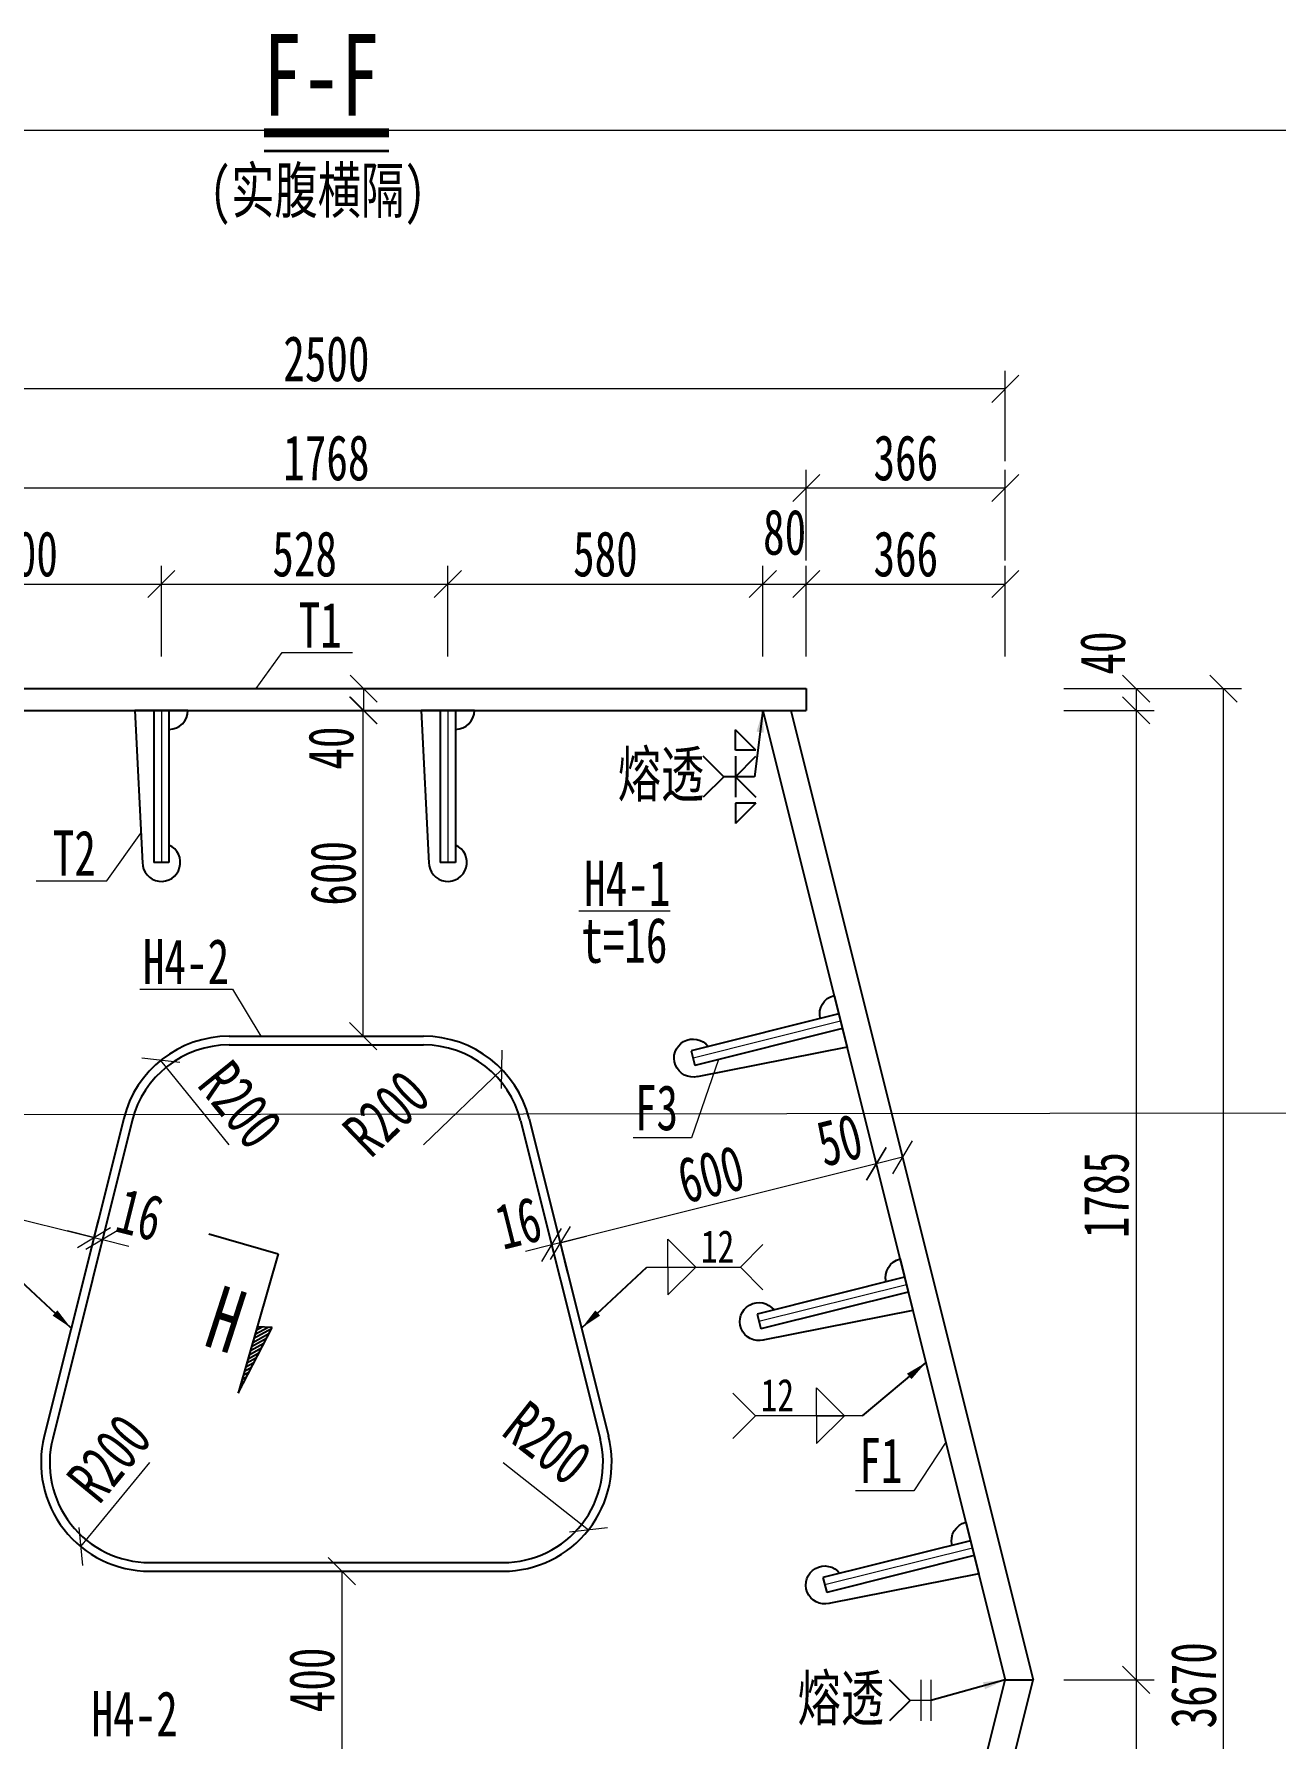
# Model space of a CAD drawing. Header units: millimetres. Extents: x -411717 to -116098, y 0 to 693159.
# Drawn here: x -180903 to -178617, y 370109 to 373248 of the extents above; entities that cross this region are included whole.
import ezdxf
from ezdxf.enums import TextEntityAlignment as Align

# ---------------------------------------------------------------- set-up
doc = ezdxf.new("R2010")
doc.units = ezdxf.units.MM
doc.header["$LTSCALE"] = 2
doc.header["$PDMODE"] = 3
doc.header["$PDSIZE"] = -10
doc.layers.get('Defpoints').update_dxf_attribs({"color": 8, "lineweight": 9})
doc.layers.add('dim', color=3, linetype='Continuous')
doc.layers.add('焊缝', color=7, linetype='Continuous')
for name, color, linetype, lineweight in [('加粗线', 6, 'Continuous', 25), ('文字', 7, 'Continuous', 15), ('标注', 4, 'Continuous', 13), ('横隔板', 6, 'Continuous', 25), ('细实线', 4, 'Continuous', 15), ('细线', 4, 'Continuous', 15), ('钢板粗线', 1, 'Continuous', 25)]:
    doc.layers.add(name, color=color, linetype=linetype, lineweight=lineweight)
doc.styles.add('111', font='仿宋_GB2312.ttf', dxfattribs={"width": 0.7})
doc.styles.add('BM_Dim', font='仿宋_GB2312.ttf', dxfattribs={"width": 0.85})
doc.styles.add('SMEDI', font='仿宋_GB2312.ttf', dxfattribs={"width": 0.75})
doc.styles.get("Standard").update_dxf_attribs({"font": '仿宋_GB2312.ttf'})
doc.dimstyles.new('200', dxfattribs={"dimscale": 0, "dimtxt": 2.5, "dimasz": 1.5, "dimexe": 1, "dimexo": 1, "dimgap": 0.4, "dimtad": 1, "dimdec": 0, "dimdsep": 46, "dimtxsty": '111', "dimblk": 'OBLIQUE', "dimcen": 0, "dimclrd": 256, "dimclre": 256, "dimclrt": 256, "dimadec": 1, "dimazin": 2, "dimtfac": 1, "dimtdec": 0, "dimtmove": 2, "dimatfit": 3, "dimfxl": 4, "dimfxlon": 1, "dimtolj": 1, "dimlwd": -1, "dimlwe": -1, "dimarcsym": 0})
doc.dimstyles.new('MSteel_1.0_1.0', dxfattribs={"dimtxt": 3, "dimasz": 1.2, "dimexe": 1, "dimexo": 1, "dimgap": 1, "dimtad": 3, "dimtoh": 1, "dimdec": 0, "dimzin": 0, "dimdsep": 46, "dimtxsty": 'Standard', "dimblk": 'ARCHTICK', "dimcen": 0.09, "dimclrd": 3, "dimclre": 3, "dimadec": 0, "dimazin": 0, "dimtfac": 1, "dimtdec": 4, "dimtofl": 0, "dimtmove": 0, "dimatfit": 3, "dimfxl": 1, "dimtolj": 1, "dimtzin": 0, "dimarcsym": 0})

# ---------------------------------------------------------------- blocks, each defined once
blk = doc.blocks.new('_Oblique')
at = {"color": 0, "linetype": 'ByBlock', "lineweight": -2}
blk.add_line((-0.5, -0.5), (0.5, 0.5), dxfattribs=at)
blk = doc.blocks.new('*D890')
at = {"layer": 'Defpoints', "color": 0, "transparency": 16777216}
for p in [(-180668.7, 372235.5), (-181168.7, 372002.9), (-180668.7, 372002.9)]:
    blk.add_point(p, dxfattribs=at)
at = {"layer": '细实线', "transparency": 16777216}
for p, q in [((-181168.7, 372102.2), (-181168.7, 372268.9)), ((-180668.7, 372102.2), (-180668.7, 372268.9)), ((-181168.7, 372235.5), (-180668.7, 372235.5))]:
    blk.add_line(p, q, dxfattribs=at)
at = {"layer": '细实线', "transparency": 16777216, "xscale": 49.99999999999995, "yscale": 49.99999999999995, "zscale": 49.99999999999995, "rotation": 180}
blk.add_blockref('_Oblique', (-181168.7, 372235.5), dxfattribs=at)
at = {"layer": '细实线', "transparency": 16777216, "xscale": 49.99999999999995, "yscale": 49.99999999999995, "zscale": 49.99999999999995}
blk.add_blockref('_Oblique', (-180668.7, 372235.5), dxfattribs=at)
at = {"layer": '细实线', "transparency": 16777216, "insert": (-180918.7, 372290.5), "char_height": 83.33, "attachment_point": 5, "style": '111'}
blk.add_mtext('\\A1;500', dxfattribs=at)
blk = doc.blocks.new('*D891')
at = {"layer": 'Defpoints', "color": 0, "transparency": 16777216}
for p in [(-179561.2, 372235.5), (-180141.2, 372002.9), (-179561.2, 372002.9)]:
    blk.add_point(p, dxfattribs=at)
at = {"layer": '细实线', "transparency": 16777216}
for p, q in [((-180141.2, 372102.2), (-180141.2, 372268.9)), ((-179561.2, 372102.2), (-179561.2, 372268.9)), ((-180141.2, 372235.5), (-179561.2, 372235.5))]:
    blk.add_line(p, q, dxfattribs=at)
at = {"layer": '细实线', "transparency": 16777216, "xscale": 49.99999999999995, "yscale": 49.99999999999995, "zscale": 49.99999999999995, "rotation": 180}
blk.add_blockref('_Oblique', (-180141.2, 372235.5), dxfattribs=at)
at = {"layer": '细实线', "transparency": 16777216, "xscale": 49.99999999999995, "yscale": 49.99999999999995, "zscale": 49.99999999999995}
blk.add_blockref('_Oblique', (-179561.2, 372235.5), dxfattribs=at)
at = {"layer": '细实线', "transparency": 16777216, "insert": (-179851.2, 372290.5), "char_height": 83.33, "attachment_point": 5, "style": '111'}
blk.add_mtext('\\A1;580', dxfattribs=at)
blk = doc.blocks.new('*D922')
at = {"layer": 'Defpoints', "color": 0, "transparency": 16777216}
for p in [(-179481.2, 372235.5), (-179561.2, 372002.9), (-179481.2, 372002.9)]:
    blk.add_point(p, dxfattribs=at)
at = {"layer": '细实线', "transparency": 16777216}
for p, q in [((-179561.2, 372102.2), (-179561.2, 372268.9)), ((-179481.2, 372102.2), (-179481.2, 372268.9)), ((-179561.2, 372235.5), (-179481.2, 372235.5))]:
    blk.add_line(p, q, dxfattribs=at)
at = {"layer": '细实线', "transparency": 16777216, "xscale": 49.99999999999995, "yscale": 49.99999999999995, "zscale": 49.99999999999995, "rotation": 180}
blk.add_blockref('_Oblique', (-179561.2, 372235.5), dxfattribs=at)
at = {"layer": '细实线', "transparency": 16777216, "xscale": 49.99999999999995, "yscale": 49.99999999999995, "zscale": 49.99999999999995}
blk.add_blockref('_Oblique', (-179481.2, 372235.5), dxfattribs=at)
at = {"layer": '细实线', "transparency": 16777216, "insert": (-179521.2, 372330.5), "char_height": 83.33, "attachment_point": 5, "style": '111'}
blk.add_mtext('\\A1;80', dxfattribs=at)
blk = doc.blocks.new('*D892')
at = {"layer": 'Defpoints', "color": 0, "transparency": 16777216}
for p in [(-179481.2, 372412.4), (-181248.7, 372002.9), (-179481.2, 372002.9)]:
    blk.add_point(p, dxfattribs=at)
at = {"layer": '细实线', "transparency": 16777216}
for p, q in [((-181248.7, 372279.1), (-181248.7, 372445.7)), ((-179481.2, 372279.1), (-179481.2, 372445.7)), ((-181248.7, 372412.4), (-179481.2, 372412.4))]:
    blk.add_line(p, q, dxfattribs=at)
at = {"layer": '细实线', "transparency": 16777216, "xscale": 49.99999999999995, "yscale": 49.99999999999995, "zscale": 49.99999999999995, "rotation": 180}
blk.add_blockref('_Oblique', (-181248.7, 372412.4), dxfattribs=at)
at = {"layer": '细实线', "transparency": 16777216, "xscale": 49.99999999999995, "yscale": 49.99999999999995, "zscale": 49.99999999999995}
blk.add_blockref('_Oblique', (-179481.2, 372412.4), dxfattribs=at)
at = {"layer": '细实线', "transparency": 16777216, "insert": (-180364.9, 372467.4), "char_height": 83.33, "attachment_point": 5, "style": '111'}
blk.add_mtext('\\A1;1768', dxfattribs=at)
blk = doc.blocks.new('*D894')
at = {"layer": 'Defpoints', "color": 0, "transparency": 16777216}
for p in [(-179114.9, 372412.4), (-179481.2, 372179.8), (-179114.9, 370394.8)]:
    blk.add_point(p, dxfattribs=at)
at = {"layer": '细实线', "transparency": 16777216}
for p, q in [((-179481.2, 372279.1), (-179481.2, 372445.7)), ((-179114.9, 372279.1), (-179114.9, 372445.7)), ((-179481.2, 372412.4), (-179114.9, 372412.4))]:
    blk.add_line(p, q, dxfattribs=at)
at = {"layer": '细实线', "transparency": 16777216, "xscale": 49.99999999999995, "yscale": 49.99999999999995, "zscale": 49.99999999999995, "rotation": 180}
blk.add_blockref('_Oblique', (-179481.2, 372412.4), dxfattribs=at)
at = {"layer": '细实线', "transparency": 16777216, "xscale": 49.99999999999995, "yscale": 49.99999999999995, "zscale": 49.99999999999995}
blk.add_blockref('_Oblique', (-179114.9, 372412.4), dxfattribs=at)
at = {"layer": '细实线', "transparency": 16777216, "insert": (-179298, 372467.4), "char_height": 83.33, "attachment_point": 5, "style": '111'}
blk.add_mtext('\\A1;366', dxfattribs=at)
blk = doc.blocks.new('*D897')
at = {"layer": 'Defpoints', "color": 0, "transparency": 16777216}
for p in [(-179114.9, 370217.9), (-179561.2, 368432.9), (-178873.8, 368432.9)]:
    blk.add_point(p, dxfattribs=at)
at = {"layer": '细实线', "transparency": 16777216}
for p, q in [((-179007.2, 370217.9), (-178840.5, 370217.9)), ((-178873.8, 370217.9), (-178873.8, 368432.9)), ((-179007.2, 368432.9), (-178840.5, 368432.9))]:
    blk.add_line(p, q, dxfattribs=at)
at = {"layer": '细实线', "transparency": 16777216, "xscale": 49.99999999999995, "yscale": 49.99999999999995, "zscale": 49.99999999999995}
for p, rotation in [((-178873.8, 370217.9), 90), ((-178873.8, 368432.9), 270)]:
    blk.add_blockref('_Oblique', p, dxfattribs=dict(at, rotation=rotation))
at = {"layer": '细实线', "transparency": 16777216, "insert": (-178928.8, 369325.4), "char_height": 83.33, "attachment_point": 5, "rotation": 90, "style": '111'}
blk.add_mtext('\\A1;1785', dxfattribs=at)
blk = doc.blocks.new('*D898')
at = {"layer": 'Defpoints', "color": 0, "transparency": 16777216}
for p in [(-179561.2, 372002.9), (-179114.9, 370217.9), (-178873.8, 370217.9)]:
    blk.add_point(p, dxfattribs=at)
at = {"layer": '细实线', "transparency": 16777216}
for p, q in [((-179007.2, 372002.9), (-178840.5, 372002.9)), ((-178873.8, 372002.9), (-178873.8, 370217.9)), ((-179007.2, 370217.9), (-178840.5, 370217.9))]:
    blk.add_line(p, q, dxfattribs=at)
at = {"layer": '细实线', "transparency": 16777216, "xscale": 49.99999999999995, "yscale": 49.99999999999995, "zscale": 49.99999999999995}
for p, rotation in [((-178873.8, 372002.9), 90), ((-178873.8, 370217.9), 270)]:
    blk.add_blockref('_Oblique', p, dxfattribs=dict(at, rotation=rotation))
at = {"layer": '细实线', "transparency": 16777216, "insert": (-178928.8, 371110.4), "char_height": 83.33, "attachment_point": 5, "rotation": 90, "style": '111'}
blk.add_mtext('\\A1;1785', dxfattribs=at)
blk = doc.blocks.new('*D926')
at = {"layer": 'Defpoints', "color": 0, "transparency": 16777216}
for p in [(-179481.2, 372042.9), (-179481.2, 372002.9), (-178873.8, 372002.9)]:
    blk.add_point(p, dxfattribs=at)
at = {"layer": '细实线', "transparency": 16777216}
for p, q in [((-179007.2, 372042.9), (-178840.5, 372042.9)), ((-178873.8, 372042.9), (-178873.8, 372002.9)), ((-179007.2, 372002.9), (-178840.5, 372002.9))]:
    blk.add_line(p, q, dxfattribs=at)
at = {"layer": '细实线', "transparency": 16777216, "xscale": 49.99999999999995, "yscale": 49.99999999999995, "zscale": 49.99999999999995}
for p, rotation in [((-178873.8, 372042.9), 90), ((-178873.8, 372002.9), 270)]:
    blk.add_blockref('_Oblique', p, dxfattribs=dict(at, rotation=rotation))
at = {"layer": '细实线', "transparency": 16777216, "insert": (-178935.2, 372108.5), "char_height": 83.33, "attachment_point": 5, "rotation": 90, "style": '111'}
blk.add_mtext('\\A1;40', dxfattribs=at)
blk = doc.blocks.new('*D928')
at = {"layer": 'Defpoints', "color": 0, "transparency": 16777216}
for p in [(-179481.2, 372042.9), (-178713, 372042.9), (-179481.2, 368372.9)]:
    blk.add_point(p, dxfattribs=at)
at = {"layer": '细实线', "transparency": 16777216}
for p, q in [((-178846.4, 372042.9), (-178679.7, 372042.9)), ((-178713, 368372.9), (-178713, 372042.9)), ((-178846.4, 368372.9), (-178679.7, 368372.9))]:
    blk.add_line(p, q, dxfattribs=at)
at = {"layer": '细实线', "transparency": 16777216, "xscale": 49.99999999999995, "yscale": 49.99999999999995, "zscale": 49.99999999999995}
for p, rotation in [((-178713, 372042.9), 90), ((-178713, 368372.9), 270)]:
    blk.add_blockref('_Oblique', p, dxfattribs=dict(at, rotation=rotation))
at = {"layer": '细实线', "transparency": 16777216, "insert": (-178768, 370207.9), "char_height": 83.33, "attachment_point": 5, "rotation": 90, "style": '111'}
blk.add_mtext('\\A1;3670', dxfattribs=at)
blk = doc.blocks.new('*D929')
at = {"layer": 'Defpoints', "color": 0, "transparency": 16777216}
for p in [(-180364.9, 370417.9), (-180364.9, 370017.9), (-180336.4, 370017.9)]:
    blk.add_point(p, dxfattribs=at)
at = {"layer": '细实线', "transparency": 16777216}
for p, q in [((-180336.4, 370417.9), (-180303.1, 370417.9)), ((-180336.4, 370417.9), (-180336.4, 370017.9)), ((-180336.4, 370017.9), (-180303.1, 370017.9))]:
    blk.add_line(p, q, dxfattribs=at)
at = {"layer": '细实线', "transparency": 16777216, "xscale": 49.99999999999995, "yscale": 49.99999999999995, "zscale": 49.99999999999995}
for p, rotation in [((-180336.4, 370417.9), 90), ((-180336.4, 370017.9), 270)]:
    blk.add_blockref('_Oblique', p, dxfattribs=dict(at, rotation=rotation))
at = {"layer": '细实线', "transparency": 16777216, "insert": (-180391.4, 370217.9), "char_height": 83.33, "attachment_point": 5, "rotation": 90, "style": '111'}
blk.add_mtext('\\A1;400', dxfattribs=at)
blk = doc.blocks.new('28-280加劲 有过焊孔')
at = {"layer": 'Defpoints'}
blk.add_line((0, 0), (0, -280), dxfattribs=at)
at = {"layer": '钢板粗线'}
for p, q in [((49, 0), (-49, 0)), ((-49, 0), (-35, -281.2)), ((-14, 0), (-14, -280)), ((14, 0), (14, -280)), ((14, -280), (-14, -280))]:
    blk.add_line(p, q, dxfattribs=at)
for centre, start, end in [((14, 0), 270, 0), ((0, -280), 180, 66.4218)]:
    blk.add_arc(centre, 35, start, end, dxfattribs=at)
blk = doc.blocks.new('*D877')
at = {"layer": 'Defpoints', "color": 0, "transparency": 16777216}
for p in [(-180297.1, 372042.9), (-180297.1, 372002.9), (-180296.3, 372002.9)]:
    blk.add_point(p, dxfattribs=at)
at = {"layer": '细实线', "transparency": 16777216}
for p, q in [((-180296.3, 372042.9), (-180263, 372042.9)), ((-180296.3, 372042.9), (-180296.3, 372002.9)), ((-180296.3, 372002.9), (-180263, 372002.9))]:
    blk.add_line(p, q, dxfattribs=at)
at = {"layer": '细实线', "transparency": 16777216, "xscale": 50, "yscale": 50, "zscale": 50}
for p, rotation in [((-180296.3, 372042.9), 90), ((-180296.3, 372002.9), 270)]:
    blk.add_blockref('_Oblique', p, dxfattribs=dict(at, rotation=rotation))
at = {"layer": '细实线', "transparency": 16777216, "insert": (-180356, 371933.4), "char_height": 83.33, "attachment_point": 5, "rotation": 90, "style": '111'}
blk.add_mtext('\\A1;40', dxfattribs=at)
blk = doc.blocks.new('*D878')
at = {"layer": 'Defpoints', "color": 0, "transparency": 16777216}
for p in [(-180433.5, 372002.9), (-180297.1, 372002.9), (-180433.5, 371402.9)]:
    blk.add_point(p, dxfattribs=at)
at = {"layer": '细实线', "transparency": 16777216}
for p, q in [((-180400.1, 372002.9), (-180263.8, 372002.9)), ((-180297.1, 371402.9), (-180297.1, 372002.9)), ((-180400.1, 371402.9), (-180263.8, 371402.9))]:
    blk.add_line(p, q, dxfattribs=at)
at = {"layer": '细实线', "transparency": 16777216, "xscale": 49.99999999999995, "yscale": 49.99999999999995, "zscale": 49.99999999999995}
for p, rotation in [((-180297.1, 372002.9), 90), ((-180297.1, 371402.9), 270)]:
    blk.add_blockref('_Oblique', p, dxfattribs=dict(at, rotation=rotation))
at = {"layer": '细实线', "transparency": 16777216, "insert": (-180352.1, 371702.9), "char_height": 83.33, "attachment_point": 5, "rotation": 90, "style": '111'}
blk.add_mtext('\\A1;600', dxfattribs=at)
blk = doc.blocks.new('*D882')
at = {"layer": 'Defpoints', "color": 0, "transparency": 16777216}
for p in [(-181396.9, 371090), (-180792.9, 371032.3), (-180814.8, 370944.5)]:
    blk.add_point(p, dxfattribs=at)
at = {"layer": '标注', "transparency": 16777216}
for p, q in [((-181388.8, 371122.4), (-181366.9, 371210.1)), ((-181375, 371177.8), (-180792.9, 371032.3)), ((-180806.7, 370976.8), (-180784.8, 371064.6))]:
    blk.add_line(p, q, dxfattribs=at)
at = {"layer": '标注', "transparency": 16777216, "xscale": 49.99999999999987, "yscale": 49.99999999999987, "zscale": 49.99999999999987}
for p, rotation in [((-181375, 371177.8), 165.9637565320708), ((-180792.9, 371032.3), 345.9637565320708)]:
    blk.add_blockref('_Oblique', p, dxfattribs=dict(at, rotation=rotation))
at = {"layer": '标注', "transparency": 16777216, "insert": (-181070.6, 371158.4), "char_height": 83.33, "attachment_point": 5, "rotation": 345.9638, "style": '111'}
blk.add_mtext('\\A1;600', dxfattribs=at)
blk = doc.blocks.new('*D883')
at = {"layer": 'Defpoints', "color": 0, "transparency": 16777216}
for p in [(-179308.6, 371198.9), (-179357.1, 371186.8), (-179352.4, 371168)]:
    blk.add_point(p, dxfattribs=at)
at = {"layer": '细实线', "transparency": 16777216}
for p, q in [((-179303.9, 371180.1), (-179352.4, 371168)), ((-179352.4, 371168), (-179344.3, 371135.6)), ((-179303.9, 371180.1), (-179295.8, 371147.8))]:
    blk.add_line(p, q, dxfattribs=at)
at = {"layer": '细实线', "transparency": 16777216, "xscale": 50, "yscale": 50, "zscale": 50}
for p, rotation in [((-179352.4, 371168), 194.0362434679103), ((-179303.9, 371180.1), 14.03624346791034)]:
    blk.add_blockref('_Oblique', p, dxfattribs=dict(at, rotation=rotation))
at = {"layer": '细实线', "transparency": 16777216, "insert": (-179420, 371211.6), "char_height": 83.33, "attachment_point": 5, "rotation": 14.0362, "style": '111'}
blk.add_mtext('\\A1;50', dxfattribs=at)
blk = doc.blocks.new('*D886')
at = {"layer": 'Defpoints', "color": 0, "transparency": 16777216}
for p in [(-179330.5, 371080.2), (-179934.5, 371022.4), (-179912.6, 370934.7)]:
    blk.add_point(p, dxfattribs=at)
at = {"layer": '标注', "transparency": 16777216}
for p, q in [((-179338.6, 371112.6), (-179360.5, 371200.3)), ((-179352.4, 371168), (-179934.5, 371022.4)), ((-179920.7, 370967), (-179942.6, 371054.8))]:
    blk.add_line(p, q, dxfattribs=at)
at = {"layer": '标注', "transparency": 16777216, "xscale": 49.99999999999987, "yscale": 49.99999999999987, "zscale": 49.99999999999987}
for p, rotation in [((-179352.4, 371168), 14.03624346792921), ((-179934.5, 371022.4), 194.0362434679292)]:
    blk.add_blockref('_Oblique', p, dxfattribs=dict(at, rotation=rotation))
at = {"layer": '标注', "transparency": 16777216, "insert": (-179656.8, 371148.6), "char_height": 83.33, "attachment_point": 5, "rotation": 14.0362, "style": '111'}
blk.add_mtext('\\A1;600', dxfattribs=at)
blk = doc.blocks.new('*D899')
at = {"layer": 'Defpoints', "color": 0, "transparency": 16777216}
for p in [(-180141.2, 372235.5), (-180668.7, 372002.9), (-180141.2, 372002.9)]:
    blk.add_point(p, dxfattribs=at)
at = {"layer": '标注', "transparency": 16777216}
for p, q in [((-180668.7, 372102.2), (-180668.7, 372268.9)), ((-180141.2, 372102.2), (-180141.2, 372268.9)), ((-180668.7, 372235.5), (-180141.2, 372235.5))]:
    blk.add_line(p, q, dxfattribs=at)
at = {"layer": '标注', "transparency": 16777216, "xscale": 50, "yscale": 50, "zscale": 50, "rotation": 180}
blk.add_blockref('_Oblique', (-180668.7, 372235.5), dxfattribs=at)
at = {"layer": '标注', "transparency": 16777216, "xscale": 50, "yscale": 50, "zscale": 50}
blk.add_blockref('_Oblique', (-180141.2, 372235.5), dxfattribs=at)
at = {"layer": '标注', "transparency": 16777216, "insert": (-180404.9, 372290.5), "char_height": 83.33, "attachment_point": 5, "style": '111'}
blk.add_mtext('\\A1;528', dxfattribs=at)
blk = doc.blocks.new('*D887')
at = {"layer": 'Defpoints', "color": 0, "transparency": 16777216}
for p in [(-179114.9, 372235.5), (-179481.2, 372002.9), (-179114.9, 370217.9)]:
    blk.add_point(p, dxfattribs=at)
at = {"layer": '细实线', "transparency": 16777216}
for p, q in [((-179481.2, 372102.2), (-179481.2, 372268.9)), ((-179114.9, 372102.2), (-179114.9, 372268.9)), ((-179481.2, 372235.5), (-179114.9, 372235.5))]:
    blk.add_line(p, q, dxfattribs=at)
at = {"layer": '细实线', "transparency": 16777216, "xscale": 49.99999999999995, "yscale": 49.99999999999995, "zscale": 49.99999999999995, "rotation": 180}
blk.add_blockref('_Oblique', (-179481.2, 372235.5), dxfattribs=at)
at = {"layer": '细实线', "transparency": 16777216, "xscale": 49.99999999999995, "yscale": 49.99999999999995, "zscale": 49.99999999999995}
blk.add_blockref('_Oblique', (-179114.9, 372235.5), dxfattribs=at)
at = {"layer": '细实线', "transparency": 16777216, "insert": (-179298, 372290.5), "char_height": 83.33, "attachment_point": 5, "style": '111'}
blk.add_mtext('\\A1;366', dxfattribs=at)
blk = doc.blocks.new('*D888')
at = {"layer": 'Defpoints', "color": 0, "transparency": 16777216}
for p in [(-181614.9, 372594.9), (-181614.9, 370217.9), (-179114.9, 370217.9)]:
    blk.add_point(p, dxfattribs=at)
at = {"layer": '标注', "transparency": 16777216}
for p, q in [((-181614.9, 372461.6), (-181614.9, 372628.3)), ((-179114.9, 372461.6), (-179114.9, 372628.3)), ((-179114.9, 372594.9), (-181614.9, 372594.9))]:
    blk.add_line(p, q, dxfattribs=at)
at = {"layer": '标注', "transparency": 16777216, "xscale": 50, "yscale": 50, "zscale": 50, "rotation": 180}
blk.add_blockref('_Oblique', (-181614.9, 372594.9), dxfattribs=at)
at = {"layer": '标注', "transparency": 16777216, "xscale": 50, "yscale": 50, "zscale": 50}
blk.add_blockref('_Oblique', (-179114.9, 372594.9), dxfattribs=at)
at = {"layer": '标注', "transparency": 16777216, "insert": (-180364.9, 372649.9), "char_height": 83.33, "attachment_point": 5, "style": '111'}
blk.add_mtext('\\A1;2500', dxfattribs=at)
blk = doc.blocks.new('*D909')
at = {"layer": 'Defpoints', "color": 0, "transparency": 16777216}
for p in [(-180669.7, 371358.5), (-180544, 371202.9)]:
    blk.add_point(p, dxfattribs=at)
at = {"layer": '标注', "transparency": 16777216}
blk.add_line((-180544, 371202.9), (-180669.7, 371358.5), dxfattribs=at)
at = {"layer": '标注', "transparency": 16777216, "xscale": 50, "yscale": 50, "zscale": 50, "rotation": 128.9341607139218}
blk.add_blockref('_Oblique', (-180669.7, 371358.5), dxfattribs=at)
at = {"layer": '标注', "transparency": 16777216, "insert": (-180523.2, 371276.5), "char_height": 83.33, "attachment_point": 5, "rotation": 308.9342, "style": '111'}
blk.add_mtext('\\A1;R200', dxfattribs=at)
blk = doc.blocks.new('*D910')
at = {"layer": 'Defpoints', "color": 0, "transparency": 16777216}
for p in [(-180042, 371341.9), (-180185.8, 371202.9)]:
    blk.add_point(p, dxfattribs=at)
at = {"layer": '标注', "transparency": 16777216}
blk.add_line((-180185.8, 371202.9), (-180042, 371341.9), dxfattribs=at)
at = {"layer": '标注', "transparency": 16777216, "xscale": 50, "yscale": 50, "zscale": 50, "rotation": 44.01403118484401}
blk.add_blockref('_Oblique', (-180042, 371341.9), dxfattribs=at)
at = {"layer": '标注', "transparency": 16777216, "insert": (-180254.4, 371260.9), "char_height": 83.33, "attachment_point": 5, "rotation": 44.014, "style": '111'}
blk.add_mtext('\\A1;R200', dxfattribs=at)
blk = doc.blocks.new('*D911')
at = {"layer": 'Defpoints', "color": 0, "transparency": 16777216}
for p in [(-180690.3, 370617.9), (-180817.3, 370463.4)]:
    blk.add_point(p, dxfattribs=at)
at = {"layer": '标注', "transparency": 16777216}
blk.add_line((-180690.3, 370617.9), (-180817.3, 370463.4), dxfattribs=at)
at = {"layer": '标注', "transparency": 16777216, "xscale": 50, "yscale": 50, "zscale": 50, "rotation": 230.5863654921311}
blk.add_blockref('_Oblique', (-180817.3, 370463.4), dxfattribs=at)
at = {"layer": '标注', "transparency": 16777216, "insert": (-180764.6, 370626), "char_height": 83.33, "attachment_point": 5, "rotation": 50.5864, "style": '111'}
blk.add_mtext('\\A1;R200', dxfattribs=at)
blk = doc.blocks.new('*D912')
at = {"layer": 'Defpoints', "color": 0, "transparency": 16777216}
for p in [(-180039.5, 370617.9), (-179882.2, 370494.4)]:
    blk.add_point(p, dxfattribs=at)
at = {"layer": '标注', "transparency": 16777216}
blk.add_line((-180039.5, 370617.9), (-179882.2, 370494.4), dxfattribs=at)
at = {"layer": '标注', "transparency": 16777216, "xscale": 50, "yscale": 50, "zscale": 50, "rotation": 321.8658849776284}
blk.add_blockref('_Oblique', (-179882.2, 370494.4), dxfattribs=at)
at = {"layer": '标注', "transparency": 16777216, "insert": (-179957.8, 370653.8), "char_height": 83.33, "attachment_point": 5, "rotation": 321.8659, "style": '111'}
blk.add_mtext('\\A1;R200', dxfattribs=at)
blk = doc.blocks.new('_ArchTick')
at = {"color": 0, "linetype": 'ByBlock', "const_width": 0.15}
blk.add_lwpolyline([(-0.5, -0.5), (0.5, 0.5)], dxfattribs=at)
blk = doc.blocks.new('*D917')
at = {"layer": 'Defpoints', "color": 0, "transparency": 16777216}
for p in [(-179950, 371018.6), (-179947.1, 371007), (-179931.6, 371010.9)]:
    blk.add_point(p, dxfattribs=at)
at = {"layer": '标注', "transparency": 16777216}
for p, q in [((-179950, 371018.6), (-179958.1, 371050.9)), ((-179934.5, 371022.4), (-179942.6, 371054.8)), ((-179934.5, 371022.4), (-179886, 371034.6)), ((-179950, 371018.6), (-179998.5, 371006.4)), ((-179934.5, 371022.4), (-179950, 371018.6))]:
    blk.add_line(p, q, dxfattribs=at)
at = {"layer": '标注', "transparency": 16777216, "xscale": 50, "yscale": 50, "zscale": 50}
for p, rotation in [((-179950, 371018.6), 14.03624346787595), ((-179934.5, 371022.4), 194.036243467876)]:
    blk.add_blockref('_Oblique', p, dxfattribs=dict(at, rotation=rotation))
at = {"layer": '标注', "transparency": 16777216, "insert": (-180011.4, 371058.8), "char_height": 83.33, "attachment_point": 5, "rotation": 14.0362, "style": '111'}
blk.add_mtext('\\A1;16', dxfattribs=at)
blk = doc.blocks.new('*D918')
at = {"layer": 'Defpoints', "color": 0, "transparency": 16777216}
for p in [(-180792.9, 371032.3), (-180777.3, 371028.4), (-180777.3, 371028.4)]:
    blk.add_point(p, dxfattribs=at)
at = {"layer": '标注', "transparency": 16777216}
for p, q in [((-180792.9, 371032.3), (-180784.8, 371064.6)), ((-180792.9, 371032.3), (-180841.4, 371044.4)), ((-180777.3, 371028.4), (-180769.3, 371060.7)), ((-180792.9, 371032.3), (-180777.3, 371028.4)), ((-180777.3, 371028.4), (-180728.8, 371016.2))]:
    blk.add_line(p, q, dxfattribs=at)
at = {"layer": '标注', "transparency": 16777216, "xscale": 50, "yscale": 50, "zscale": 50}
for p, rotation in [((-180792.9, 371032.3), 345.963756532124), ((-180777.3, 371028.4), 165.963756532124)]:
    blk.add_blockref('_Oblique', p, dxfattribs=dict(at, rotation=rotation))
at = {"layer": '标注', "transparency": 16777216, "insert": (-180708.7, 371074.4), "char_height": 83.33, "attachment_point": 5, "rotation": 345.9638, "style": '111'}
blk.add_mtext('\\A1;16', dxfattribs=at)
blk = doc.blocks.new('剖面箭头')
at = {"layer": '钢板粗线', "ltscale": 10}
h = blk.add_hatch(dxfattribs=at)
h.set_pattern_fill('ANSI31', color=256, style=0)
h.set_pattern_definition([(45, (-182.99888, -777.8594), (-0.088388348, 0.088388348), [])])
h.paths.add_polyline_path([(6, -3), (3.15, -3), (3, -3.6)])
for p, q in [((0, 0), (0, -3)), ((0, -3), (6, -3)), ((6, -3), (3, -3.6)), ((3, -3.6), (3.15, -3))]:
    blk.add_line(p, q, dxfattribs=at)

msp = doc.modelspace()

# ---------------------------------------------------------------- linework, layer by layer
at = {"layer": '加粗线', "ltscale": 100, "const_width": 16.7}
msp.add_lwpolyline([(-180479.5, 373066), (-180249.5, 373066)], dxfattribs=at)
at = {"layer": '标注'}
for p, q in [((-141948.3, 373070.7), (-216405.5, 373070.7)), ((-192026.5, 371244), (-170984.3, 371271.9)), ((-179270.5, 370217.9), (-179270.5, 370142.3)), ((-179251.9, 370217.9), (-179251.9, 370142.3)), ((-179251.9, 370180.1), (-179290.3, 370180.1))]:
    msp.add_line(p, q, dxfattribs=at)
at = {"layer": '横隔板', "color": 2, "ltscale": 550}
for p, q in [((-181248.7, 372042.9), (-179481.2, 372042.9)), ((-179481.2, 372042.9), (-179481.2, 372002.9)), ((-181248.7, 372002.9), (-179481.2, 372002.9)), ((-179561.2, 372002.9), (-179114.9, 370217.9)), ((-179509.6, 372002.9), (-179063.4, 370217.9)), ((-180544, 371402.9), (-180185.8, 371402.9)), ((-180544, 371386.9), (-180185.8, 371386.9)), ((-180738.1, 371251.4), (-180884.3, 370666.4)), ((-180722.5, 371247.6), (-180868.8, 370662.6)), ((-180007.3, 371247.6), (-179861, 370662.6)), ((-179991.8, 371251.4), (-179845.5, 370666.4)), ((-180690.3, 370433.9), (-180039.5, 370433.9)), ((-180690.3, 370417.9), (-180039.5, 370417.9)), ((-179561.2, 368432.9), (-179114.9, 370217.9)), ((-179509.6, 368432.9), (-179063.4, 370217.9)), ((-179114.9, 370217.9), (-179063.4, 370217.9))]:
    msp.add_line(p, q, dxfattribs=at)
for centre, radius, start, end in [((-180544, 371202.9), 200, 90, 165.9638), ((-180544, 371202.9), 184, 90, 165.9638), ((-180185.8, 371202.9), 200, 14.0362, 90), ((-180185.8, 371202.9), 184, 14.0362, 90), ((-180690.3, 370617.9), 200, 165.9638, 270), ((-180690.3, 370617.9), 184, 165.9638, 270), ((-180039.5, 370617.9), 200, 270, 14.0362), ((-180039.5, 370617.9), 184, 270, 14.0362)]:
    msp.add_arc(centre, radius, start, end, dxfattribs=at)
at = {"layer": '焊缝', "color": 4}
for p, q in [((-179561.2, 372002.9), (-179576.6, 371880.8)), ((-179574.1, 371929.4), (-179611.9, 371967.2)), ((-179611.9, 371929.4), (-179611.9, 371967.2)), ((-179633.4, 371880.8), (-179671.2, 371918.6)), ((-179574.1, 371929.4), (-179611.9, 371929.4)), ((-179611.9, 371880.8), (-179574.1, 371918.6)), ((-179611.9, 371918.6), (-179611.9, 371843)), ((-179633.4, 371880.8), (-179671.2, 371843)), ((-179576.6, 371880.8), (-179633.4, 371880.8)), ((-179611.9, 371880.8), (-179574.1, 371843)), ((-179574.1, 371832.2), (-179611.9, 371832.2)), ((-179611.9, 371832.2), (-179611.9, 371794.4)), ((-179574.1, 371832.2), (-179611.9, 371794.4)), ((-179290.3, 370180.1), (-179328.1, 370217.9)), ((-179114.9, 370217.9), (-179251.9, 370180.1)), ((-179290.3, 370180.1), (-179328.1, 370142.3))]:
    msp.add_line(p, q, dxfattribs=at)
for points in [[(-179559.6, 371961.9), (-179573, 371963.6), (-179561.2, 372002.9)], [(-179152.2, 370200.6), (-179155.7, 370213.7), (-179114.9, 370217.9)]]:
    msp.add_solid(points, dxfattribs=at)
at = {"layer": '细实线'}
for p, q in [((-180494.2, 372042.9), (-180446.5, 372109.2)), ((-180446.5, 372109.2), (-180316.7, 372109.2)), ((-180769.3, 371689.3), (-180706.4, 371776.6)), ((-180899.2, 371689.3), (-180769.3, 371689.3)), ((-179899.9, 371633.8), (-179731.7, 371633.8)), ((-180708.4, 371489.6), (-180537.6, 371489.6)), ((-180537.6, 371489.6), (-180485.7, 371402.9)), ((-179642.8, 371360), (-179692.7, 371215.8)), ((-179692.7, 371215.8), (-179800, 371215.8)), ((-179736, 370978), (-179736, 371029.3)), ((-179684.7, 370978), (-179736, 371029.3)), ((-179602.7, 370978), (-179561, 371019.6)), ((-179774.6, 370978), (-179602.7, 370978)), ((-179736, 370978), (-179736, 370926.7)), ((-179684.7, 370978), (-179736, 370926.7)), ((-179602.7, 370978), (-179561, 370936.3)), ((-179462.4, 370704.3), (-179462.4, 370755.6)), ((-179411.1, 370704.3), (-179462.4, 370755.6)), ((-179574.9, 370704.3), (-179616.6, 370745.9)), ((-179574.9, 370704.3), (-179616.6, 370662.6)), ((-179378.6, 370704.3), (-179574.9, 370704.3)), ((-179462.4, 370704.3), (-179411.1, 370704.3)), ((-179462.4, 370704.3), (-179462.4, 370652.9)), ((-179462.4, 370704.3), (-179411.1, 370704.3)), ((-179411.1, 370704.3), (-179462.4, 370652.9)), ((-179224.3, 370655.3), (-179283.3, 370566)), ((-179283.3, 370566), (-179390.6, 370566))]:
    msp.add_line(p, q, dxfattribs=at)
at = {"layer": '细线', "ltscale": 100, "const_width": 5}
msp.add_lwpolyline([(-180479.5, 373032.6), (-180249.5, 373032.6)], dxfattribs=at)

# ---------------------------------------------------------------- block references
at = {"layer": 'dim', "xscale": -44.44444444444441, "yscale": 44.44444444444441, "zscale": 44.44444444444441, "rotation": 73.94492554861296}
msp.add_blockref('剖面箭头', (-180581.5, 371039), dxfattribs=at)
at = {"layer": '细实线'}
for p in [(-180668.7, 372002.9), (-180141.2, 372002.9)]:
    msp.add_blockref('28-280加劲 有过焊孔', p, dxfattribs=at)
at = {"layer": '细实线', "xscale": -1, "rotation": 284.0362434677225}
for p in [(-179418.1, 371430.6), (-179296.8, 370945.5), (-179175.5, 370460.5)]:
    msp.add_blockref('28-280加劲 有过焊孔', p, dxfattribs=at)

# ---------------------------------------------------------------- texts
at = {"width": 0.7}
msp.add_text('F-F', height=150, dxfattribs=at).set_placement((-180481.3, 373098))
at = {"layer": '文字', "style": 'BM_Dim', "width": 0.7}
msp.add_text('H', height=116.7, rotation=342.1277, dxfattribs=at).set_placement((-180567.5, 370826.1), align=Align.CENTER)
at = {"layer": '细实线', "width": 0.7}
for s, p in [('(实腹横隔)', (-180579.7, 372918.7)), ('T1', (-180415.9, 372118.4)), ('熔透', (-179828.4, 371844.1)), ('T2', (-180868.6, 371698.5)), ('H4-1', (-179890.3, 371643)), ('t=16', (-179895.7, 371538.1)), ('H4-2', (-180702.6, 371498.8)), ('F3', (-179796.8, 371229.9)), ('F1', (-179383.6, 370580.1)), ('熔透', (-179497.4, 370143)), ('H4-2', (-180797.3, 370113.8))]:
    msp.add_text(s, height=83.33, dxfattribs=at).set_placement(p)
at = {"layer": '细实线', "style": 'SMEDI', "width": 0.75}
for p in [(-179675.2, 371015.9), (-179565.2, 370742.2)]:
    msp.add_text('12', height=60, dxfattribs=at).set_placement(p, align=Align.MIDDLE_LEFT)

# ---------------------------------------------------------------- dimensions: what is measured, and where the dimension line sits
at = {"layer": '标注'}
for base, p1, p2, picture, middle in [((-181614.9, 372594.9), (-179114.9, 370217.9), (-181614.9, 370217.9), '*D888', (-180364.9, 372649.9)), ((-180141.1633446, 372235.5366357), (-180668.6633446, 372002.9243596), (-180141.1633446, 372002.9243596), '*D899', (-180404.9133446, 372290.5366357))]:
    dim = msp.add_linear_dim(base=base, p1=p1, p2=p2, dimstyle='200', override={"dimscale": 33.333333, "dimarcsym": 1}, dxfattribs=at)
    dim.commit()
    dim.dimension.update_dxf_attribs({"geometry": picture, "text_midpoint": middle})
for center, mpoint, picture, middle in [((-180544, 371202.9), (-180669.7, 371358.5), '*D909', (-180523.2, 371276.5)), ((-180185.8, 371202.9), (-180042, 371341.9), '*D910', (-180254.4, 371260.9)), ((-180690.3, 370617.9), (-180817.3, 370463.4), '*D911', (-180764.6, 370626)), ((-180039.5, 370617.9), (-179882.2, 370494.4), '*D912', (-179957.8, 370653.8))]:
    dim = msp.add_radius_dim(center=center, mpoint=mpoint, dimstyle='200', override={"dimscale": 33.333333, "dimarcsym": 1}, dxfattribs=at)
    dim.commit()
    dim.dimension.update_dxf_attribs({"geometry": picture, "text_midpoint": middle, "dimtype": 164})
for p1, p2, distance, picture, middle in [((-181396.9, 371090), (-180814.8, 370944.5), 90.4, '*D882', (-181070.6, 371158.4)), ((-179330.5, 371080.2), (-179912.6, 370934.7), -90.4, '*D886', (-179656.8, 371148.6))]:
    dim = msp.add_aligned_dim(p1=p1, p2=p2, distance=distance, dimstyle='200', override={"dimscale": 33.333333, "dimarcsym": 1}, dxfattribs=at)
    dim.commit()
    dim.dimension.update_dxf_attribs({"geometry": picture, "text_midpoint": middle})
for base, p1, p2, angle, picture, middle in [((-180777.3, 371028.4), (-180792.9, 371032.3), (-180777.3, 371028.4), 345.9638, '*D918', (-180708.7, 371074.4)), ((-179950, 371018.6), (-179931.6, 371010.9), (-179947.1, 371007), 194.0362, '*D917', (-180011.4, 371058.8))]:
    dim = msp.add_linear_dim(base=base, p1=p1, p2=p2, angle=angle, dimstyle='200', override={"dimscale": 33.333333, "dimfxl": 3, "dimarcsym": 1}, dxfattribs=at)
    dim.commit()
    dim.dimension.update_dxf_attribs({"geometry": picture, "text_midpoint": middle, "dimtype": 161})
at = {"layer": '细实线'}
for base, p1, p2, picture, middle in [((-179481.1633446, 372412.4013932), (-181248.6633446, 372002.9243596), (-179481.1633446, 372002.9243596), '*D892', (-180364.9133446, 372467.4013932)), ((-179114.9, 372412.4), (-179481.2, 372179.8), (-179114.9, 370394.8), '*D894', (-179298, 372467.4)), ((-179481.2, 372235.5), (-179561.2, 372002.9), (-179481.2, 372002.9), '*D922', (-179521.2, 372330.5)), ((-180668.7, 372235.5), (-181168.7, 372002.9), (-180668.7, 372002.9), '*D890', (-180918.7, 372290.5)), ((-179561.2, 372235.5), (-180141.2, 372002.9), (-179561.2, 372002.9), '*D891', (-179851.2, 372290.5)), ((-179114.9, 372235.5), (-179481.2, 372002.9), (-179114.9, 370217.9), '*D887', (-179298, 372290.5))]:
    dim = msp.add_linear_dim(base=base, p1=p1, p2=p2, dimstyle='200', override={"dimscale": 33.333333, "dimarcsym": 1}, dxfattribs=at)
    dim.commit()
    dim.dimension.update_dxf_attribs({"geometry": picture, "text_midpoint": middle})
for base, p1, p2, angle, override, picture, middle, dimtype in [((-178873.8, 372002.9), (-179481.2, 372042.9), (-179481.2, 372002.9), 90, {"dimscale": 33.333333, "dimarcsym": 1}, '*D926', (-178935.2, 372108.5), 160), ((-180296.3, 372002.9), (-180297.1, 372042.9), (-180297.1, 372002.9), 270, {"dimscale": 33.333333, "dimfxl": 1.5, "dimarcsym": 1}, '*D877', (-180356, 371933.4), 161), ((-179352.4, 371168), (-179308.6, 371198.9), (-179357.1, 371186.8), 194.0362, {"dimscale": 33.333333, "dimfxl": 1.5, "dimarcsym": 1}, '*D883', (-179420, 371211.6), 161)]:
    dim = msp.add_linear_dim(base=base, p1=p1, p2=p2, angle=angle, dimstyle='200', override=override, dxfattribs=at)
    dim.commit()
    dim.dimension.update_dxf_attribs({"geometry": picture, "text_midpoint": middle, "dimtype": dimtype})
for base, p1, p2, picture, middle in [((-178713, 372042.9), (-179481.2, 368372.9), (-179481.2, 372042.9), '*D928', (-178768, 370207.9)), ((-180297.1, 372002.9), (-180433.5, 371402.9), (-180433.5, 372002.9), '*D878', (-180352.1, 371702.9)), ((-178873.8, 370217.9), (-179561.2, 372002.9), (-179114.9, 370217.9), '*D898', (-178928.8, 371110.4)), ((-180336.4, 370017.9), (-180364.9, 370417.9), (-180364.9, 370017.9), '*D929', (-180391.4, 370217.9)), ((-178873.8, 368432.9), (-179114.9, 370217.9), (-179561.2, 368432.9), '*D897', (-178928.8, 369325.4))]:
    dim = msp.add_linear_dim(base=base, p1=p1, p2=p2, angle=90, dimstyle='200', override={"dimscale": 33.333333, "dimarcsym": 1}, dxfattribs=at)
    dim.commit()
    dim.dimension.update_dxf_attribs({"geometry": picture, "text_midpoint": middle})

# ---------------------------------------------------------------- leaders
for points in [[(-180835.3, 370866.1), (-180955.2, 370978)], [(-179894.5, 370866.1), (-179774.6, 370978)], [(-179261, 370802.2), (-179378.6, 370704.3)]]:
    msp.add_leader(points, dimstyle='MSteel_1.0_1.0', override={"dimscale": 33.333333, "dimclrd": 256}, dxfattribs=at)

doc.saveas('drawing.dxf')
